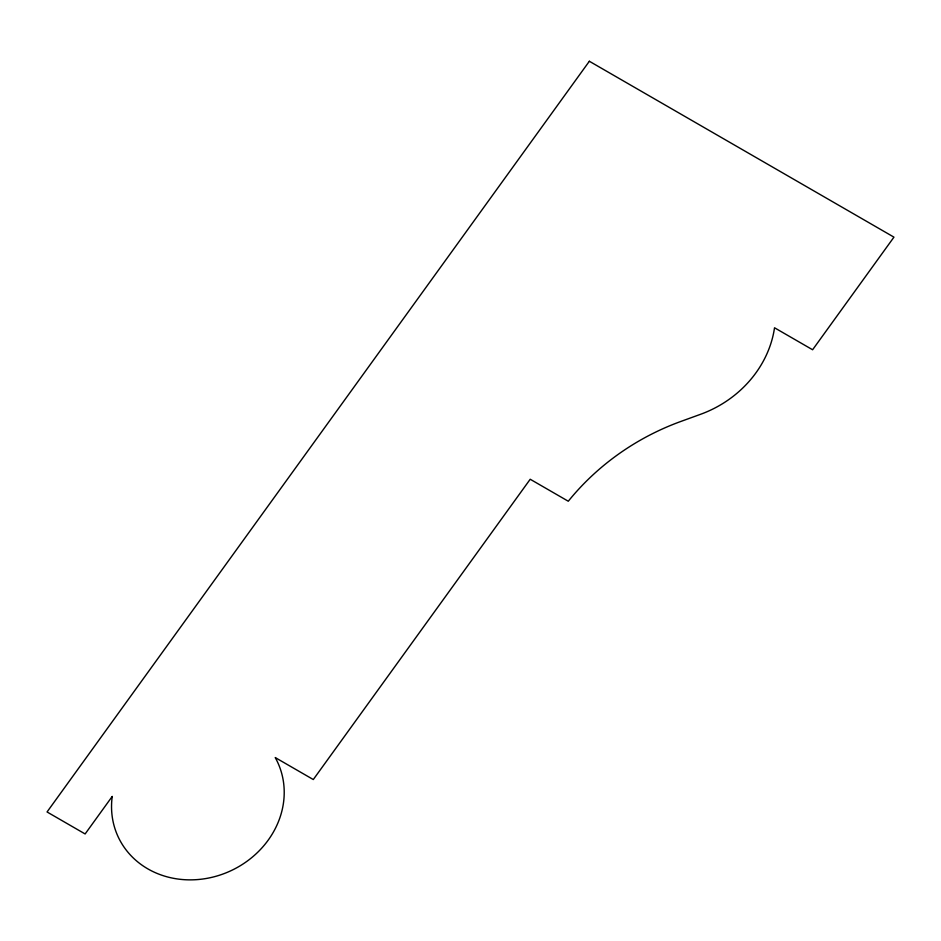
<?xml version="1.0" encoding="UTF-8"?>
<svg xmlns="http://www.w3.org/2000/svg" width="941" height="941" viewBox="0 0 941 941"><rect width="100%" height="100%" fill="white"/><g stroke="black" fill="none" stroke-linecap="round" stroke-linejoin="round"><path stroke-width="1.41" d="M589.348 61.259L47.05 811.965L85.125 833.961L112.238 796.415A88.019 78.503 -25.5 0 0 212.196 877.259A88.019 78.503 -25.5 0 0 275.219 757.552L313.294 779.536L530.206 479.251L568.282 501.235A233.897 208.584 -25.5 0 1 680.825 421.462L700.563 414.299A107.509 95.876 -25.5 0 0 774.525 327.774L812.601 349.758L893.95 237.144L589.348 61.259"/></g></svg>
